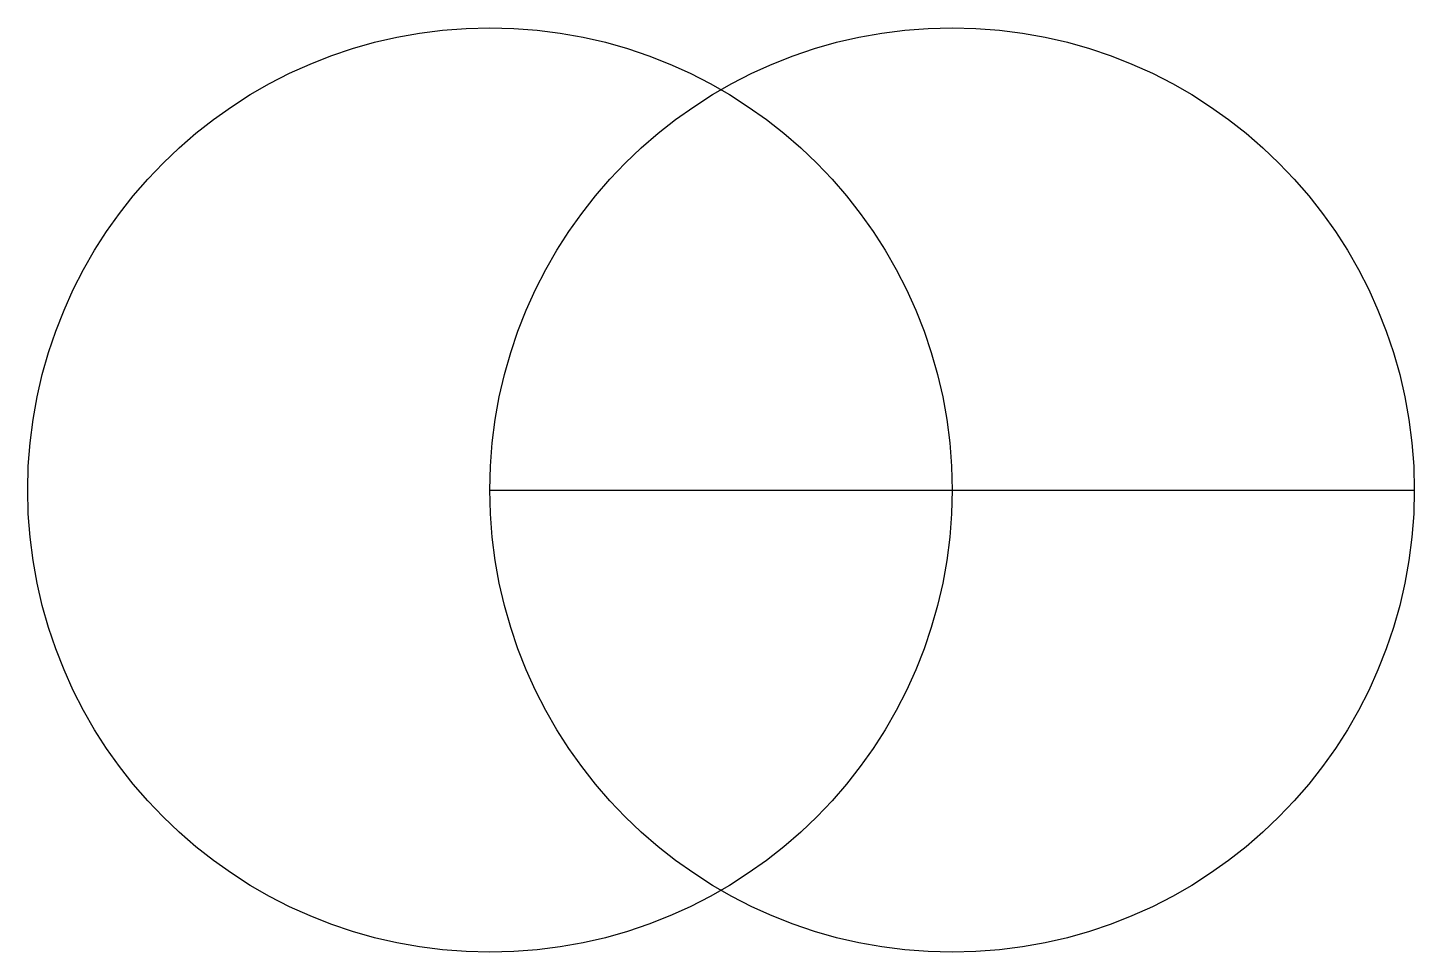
# Model space of a CAD drawing. Header units: inches. Extents: x -50 to 100, y -50 to 50.
import ezdxf

# ---------------------------------------------------------------- set-up
doc = ezdxf.new("R2010")
doc.units = ezdxf.units.IN
doc.header["$MEASUREMENT"] = 0

msp = doc.modelspace()

# ---------------------------------------------------------------- linework, layer by layer
msp.add_line((0, 0), (100, 0))
for centre in [(0, 0), (50, 0)]:
    msp.add_circle(centre, 50)

doc.saveas('drawing.dxf')
